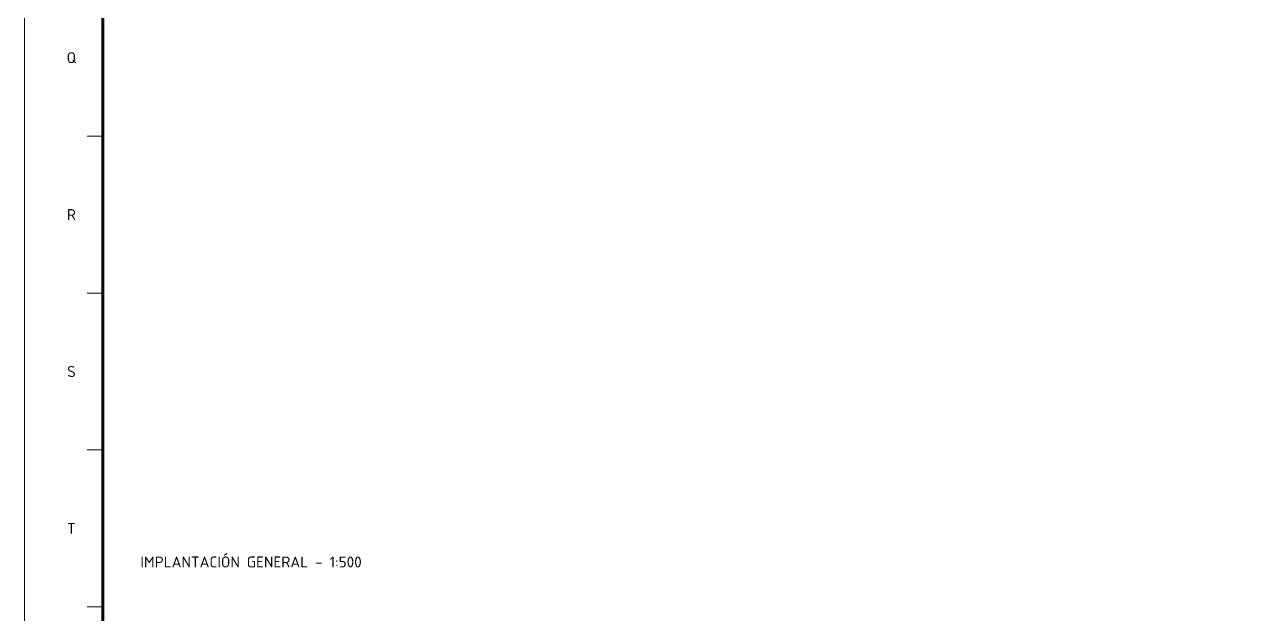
# Model space of a CAD drawing. Header units: millimetres. Extents: x 0 to 1682, y 0 to 1189.
# Drawn here: x 0 to 388, y 292 to 480.1 of the extents above; entities that cross this region are included whole.
import ezdxf
from ezdxf.enums import TextEntityAlignment as Align

# ---------------------------------------------------------------- set-up
doc = ezdxf.new("R2010")
doc.units = ezdxf.units.MM
for name, color, linetype, lineweight in [('06-TEXTO', 7, 'CONTINUOUS', 25), ('07-RECUADRO', 7, 'CONTINUOUS', 70), ('08-FINA', 5, 'CONTINUOUS', 18), ('A-TEXTO', 7, 'CONTINUOUS', 18)]:
    doc.layers.add(name, color=color, linetype=linetype, lineweight=lineweight)
doc.styles.add('ISO3098', font='isocpeur.ttf')

msp = doc.modelspace()

# ---------------------------------------------------------------- linework, layer by layer
at = {"layer": '07-RECUADRO'}
msp.add_lwpolyline([(25, 10), (1672, 10), (1672, 1179), (25, 1179)], close=True, dxfattribs=at)
at = {"layer": '08-FINA'}
for p, q in [((25, 444.5), (20, 444.5)), ((25, 394.5), (20, 394.5)), ((25, 344.5), (20, 344.5)), ((25, 294.5), (20, 294.5))]:
    msp.add_line(p, q, dxfattribs=at)
msp.add_lwpolyline([(0, 0), (1682, 0), (1682, 1189), (0, 1189)], close=True, dxfattribs=at)

# ---------------------------------------------------------------- texts
at = {"layer": '06-TEXTO', "style": 'ISO3098'}
for s, p in [('Q', (15, 469.5)), ('R', (15, 419.5)), ('S', (15, 369.5)), ('T', (15, 319.5))]:
    msp.add_text(s, height=3.5, dxfattribs=at).set_placement(p, align=Align.MIDDLE_CENTER)
at = {"layer": 'A-TEXTO', "style": 'ISO3098'}
msp.add_text('IMPLANTACIÓN GENERAL - 1:500', height=3.5, dxfattribs=at).set_placement((37, 306), align=Align.BOTTOM_LEFT)

doc.saveas('drawing.dxf')
